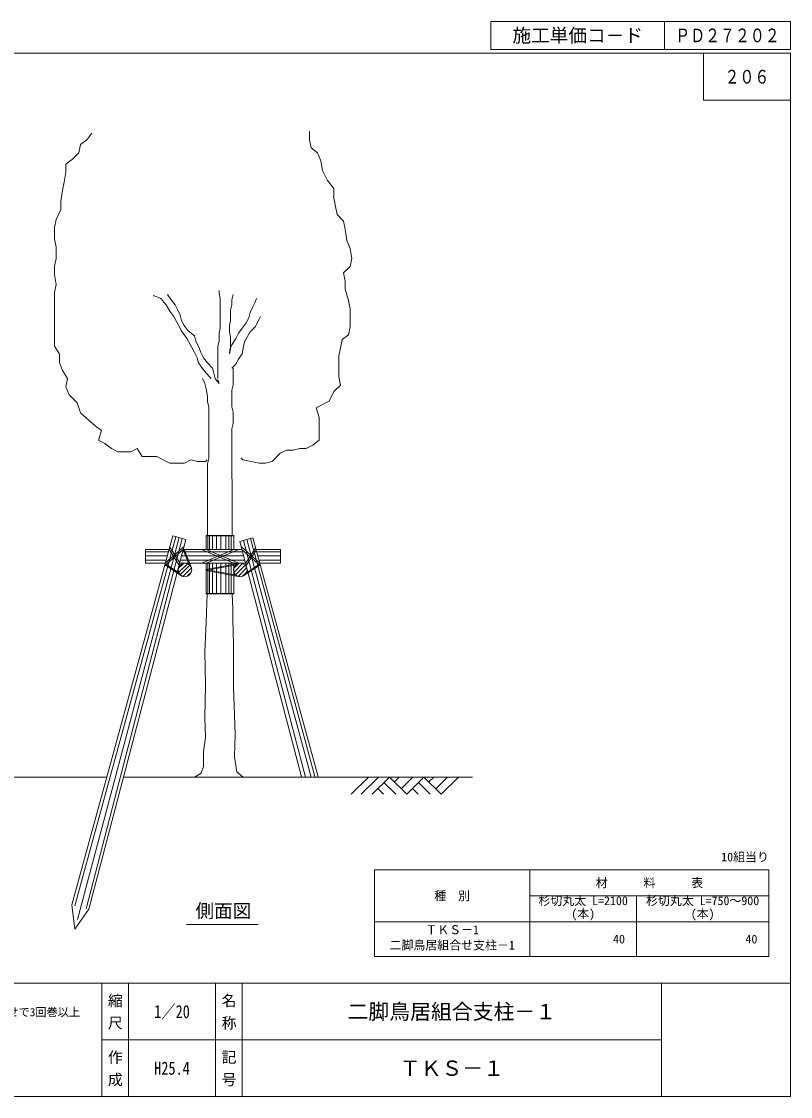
# Model space of a CAD drawing. Units: millimetres, scale not verified. Extents: x 3938 to 6677, y 5041 to 6908.
# Drawn here: x 5341 to 6677, y 5041 to 6908 of the extents above; entities that cross this region are included whole.
import ezdxf
from ezdxf.enums import TextEntityAlignment as Align

# ---------------------------------------------------------------- set-up
doc = ezdxf.new("R2010")
doc.units = ezdxf.units.MM
doc.header["$LTSCALE"] = 10
for name, color, linetype, lineweight in [('0_2', 7, 'Continuous', 13), ('_0-0_', 7, 'Continuous', 13), ('ハッチ', 4, 'Continuous', 13), ('寸法', 1, 'Continuous', 13), ('本体', 7, 'Continuous', 13)]:
    doc.layers.add(name, color=color, linetype=linetype, lineweight=lineweight)
doc.styles.add('@ＭＳ ゴシック', font='')
doc.styles.add('ＭＳ ゴシック', font='')
doc.styles.get('@ＭＳ ゴシック').set_extended_font_data('@MS Gothic')
doc.styles.get('ＭＳ ゴシック').set_extended_font_data('MS Gothic')

msp = doc.modelspace()

# ---------------------------------------------------------------- linework, layer by layer
at = {"layer": '0_2'}
for p, q in [((5954.12, 5434.42), (5954.12, 5284.42)), ((5954.12, 5434.42), (6639.12, 5434.42)), ((6224.12, 5434.42), (6224.12, 5284.42)), ((6639.12, 5434.42), (6639.12, 5284.42)), ((6224.12, 5389.42), (6639.12, 5389.42)), ((6409.12, 5389.42), (6409.12, 5284.42)), ((5954.12, 5344.42), (6639.12, 5344.42)), ((5954.12, 5284.42), (6639.12, 5284.42)), ((6452.78, 5139.35), (5480.83, 5139.35))]:
    msp.add_line(p, q, dxfattribs=at)
at = {"layer": '_0-0_'}
for p, q in [((6156.51, 6907.74), (6676.62, 6907.74)), ((6156.51, 6907.74), (6156.51, 6859.36)), ((6457.71, 6907.74), (6457.71, 6859.36)), ((6676.62, 6907.74), (6676.62, 6859.36)), ((6156.51, 6859.36), (6676.62, 6859.36)), ((6525.27, 6852.87), (6525.27, 6770.87)), ((6676.62, 6770.87), (6525.27, 6770.87)), ((5480.83, 5237.64), (5480.83, 5041.06)), ((5526.79, 5237.64), (5526.79, 5041.06)), ((5678.27, 5237.64), (5678.27, 5041.17)), ((5724.23, 5237.64), (5724.23, 5041.06)), ((6452.78, 5237.64), (6452.78, 5041.06))]:
    msp.add_line(p, q, dxfattribs=at)
at = {"layer": '_0-0_', "color": 6}
msp.add_line((3938.49, 5237.64), (6676.62, 5237.64), dxfattribs=at)
msp.add_lwpolyline([(6676.62, 6852.87), (3938.49, 6852.87), (3938.49, 5041.06), (6676.62, 5041.06)], close=True, dxfattribs=at)
at = {"layer": 'ハッチ'}
for p, q in [((5913.8, 5565.85), (5943.75, 5595.79)), ((5931.08, 5565.85), (5961.03, 5595.79)), ((5950.28, 5565.85), (5980.23, 5595.79)), ((5970.63, 5586.2), (5990.98, 5565.85)), ((5980.23, 5595.79), (6010.17, 5565.85)), ((5988.76, 5587.26), (5997.28, 5595.79)), ((6000.59, 5575.43), (6020.94, 5595.79)), ((6010.17, 5565.85), (6040.12, 5595.79)), ((6030.52, 5586.2), (6050.87, 5565.85)), ((6040.12, 5595.79), (6070.07, 5565.85)), ((6048.65, 5587.26), (6057.18, 5595.79)), ((6060.48, 5575.43), (6080.84, 5595.79)), ((6070.07, 5565.85), (6100.01, 5595.79)), ((5960.07, 5575.64), (5969.86, 5565.85)), ((6019.96, 5575.64), (6029.75, 5565.85))]:
    msp.add_line(p, q, dxfattribs=at)
at = {"layer": '寸法', "color": 3}
msp.add_line((5627.47, 5339.58), (5752.22, 5339.58), dxfattribs=at)
at = {"layer": '本体'}
for p, q in [((5454.89, 6702.35), (5443.61, 6693.89)), ((5463.35, 6713.63), (5454.89, 6702.35)), ((5841.35, 6716.46), (5841.35, 6702.35)), ((5841.35, 6702.35), (5844.17, 6688.25)), ((5443.61, 6693.89), (5440.79, 6679.78)), ((5844.17, 6688.25), (5855.46, 6679.78)), ((5429.5, 6668.5), (5418.22, 6660.04)), ((5440.79, 6679.78), (5429.5, 6668.5)), ((5855.46, 6679.78), (5861.1, 6665.68)), ((5861.1, 6665.68), (5863.92, 6648.75)), ((5418.22, 6645.93), (5415.4, 6629.01)), ((5418.22, 6660.04), (5418.22, 6645.93)), ((5863.92, 6648.75), (5872.38, 6631.83)), ((5415.4, 6629.01), (5412.58, 6614.9)), ((5872.38, 6631.83), (5883.67, 6617.72)), ((5412.58, 6614.9), (5409.76, 6595.16)), ((5883.67, 6617.72), (5883.67, 6600.8)), ((5409.76, 6595.16), (5409.76, 6581.05)), ((5883.67, 6600.8), (5886.49, 6586.7)), ((5409.76, 6581.05), (5401.29, 6564.13)), ((5886.49, 6586.7), (5889.31, 6572.59)), ((5889.31, 6572.59), (5900.59, 6561.31)), ((5401.29, 6564.13), (5398.47, 6550.02)), ((5900.59, 6561.31), (5903.41, 6547.2)), ((5398.47, 6550.02), (5398.47, 6530.28)), ((5903.41, 6547.2), (5906.23, 6527.46)), ((5398.47, 6530.28), (5401.29, 6516.17)), ((5401.29, 6516.17), (5401.29, 6496.43)), ((5906.23, 6527.46), (5911.87, 6513.35)), ((5401.29, 6496.43), (5398.47, 6482.32)), ((5911.87, 6513.35), (5914.7, 6496.43)), ((5914.7, 6496.43), (5911.87, 6482.32)), ((5398.47, 6482.32), (5398.47, 6468.22)), ((5911.87, 6482.32), (5900.59, 6471.04)), ((5398.47, 6468.22), (5401.29, 6451.29)), ((5900.59, 6471.04), (5903.41, 6456.93)), ((5401.29, 6451.29), (5398.47, 6437.19)), ((5684.23, 6435.91), (5684.23, 6440.39)), ((5903.41, 6456.93), (5903.41, 6442.83)), ((5903.41, 6442.83), (5909.05, 6423.08)), ((5398.47, 6437.19), (5398.47, 6420.26)), ((5572.09, 6431.42), (5569.85, 6431.42)), ((5583.31, 6426.94), (5572.09, 6431.42)), ((5592.28, 6415.73), (5583.31, 6426.94)), ((5594.52, 6433.67), (5601.25, 6424.7)), ((5601.25, 6424.7), (5607.98, 6415.73)), ((5686.47, 6426.94), (5684.23, 6435.91)), ((5686.47, 6417.97), (5686.47, 6426.94)), ((5708.9, 6433.67), (5706.65, 6424.7)), ((5706.65, 6424.7), (5706.65, 6415.73)), ((5747.02, 6420.21), (5749.27, 6426.94)), ((5909.05, 6423.08), (5911.87, 6408.98)), ((5398.47, 6420.26), (5398.47, 6406.16)), ((5398.47, 6406.16), (5398.47, 6392.05)), ((5599.01, 6404.51), (5592.28, 6415.73)), ((5605.73, 6395.54), (5599.01, 6404.51)), ((5607.98, 6415.73), (5612.46, 6406.75)), ((5612.46, 6406.75), (5616.95, 6397.78)), ((5686.47, 6409), (5686.47, 6417.97)), ((5686.47, 6400.03), (5686.47, 6409)), ((5706.65, 6415.73), (5704.41, 6406.75)), ((5704.41, 6406.75), (5704.41, 6397.78)), ((5738.05, 6402.27), (5742.54, 6411.24)), ((5742.54, 6411.24), (5747.02, 6420.21)), ((5911.87, 6408.98), (5911.87, 6392.05)), ((5398.47, 6392.05), (5398.47, 6377.95)), ((5610.22, 6386.57), (5605.73, 6395.54)), ((5619.19, 6370.87), (5610.22, 6386.57)), ((5616.95, 6397.78), (5619.19, 6388.81)), ((5619.19, 6388.81), (5623.67, 6379.84)), ((5686.47, 6391.06), (5686.47, 6400.03)), ((5686.47, 6375.36), (5686.47, 6391.06)), ((5704.41, 6388.81), (5702.17, 6379.84)), ((5704.41, 6397.78), (5704.41, 6388.81)), ((5724.6, 6375.36), (5731.32, 6384.33)), ((5731.32, 6384.33), (5735.81, 6393.3)), ((5735.81, 6393.3), (5738.05, 6402.27)), ((5747.02, 6377.6), (5753.75, 6391.06)), ((5753.75, 6391.06), (5755.99, 6395.54)), ((5911.87, 6392.05), (5911.87, 6377.95)), ((5398.47, 6377.95), (5398.47, 6363.84)), ((5628.16, 6357.41), (5619.19, 6370.87)), ((5623.67, 6379.84), (5630.4, 6370.87)), ((5630.4, 6370.87), (5641.62, 6361.9)), ((5684.23, 6366.39), (5686.47, 6375.36)), ((5684.23, 6352.93), (5684.23, 6366.39)), ((5702.17, 6379.84), (5702.17, 6368.63)), ((5702.17, 6368.63), (5704.41, 6359.66)), ((5713.38, 6357.41), (5717.87, 6366.39)), ((5717.87, 6366.39), (5724.6, 6375.36)), ((5729.08, 6352.93), (5738.05, 6368.63)), ((5738.05, 6368.63), (5747.02, 6377.6)), ((5911.87, 6377.95), (5909.05, 6363.84)), ((5398.47, 6363.84), (5398.47, 6344.1)), ((5637.13, 6341.72), (5628.16, 6357.41)), ((5641.62, 6361.9), (5643.86, 6352.93)), ((5643.86, 6352.93), (5648.34, 6343.96)), ((5681.99, 6343.96), (5684.23, 6352.93)), ((5704.41, 6359.66), (5704.41, 6348.44)), ((5704.41, 6348.44), (5704.41, 6339.47)), ((5706.65, 6346.2), (5713.38, 6357.41)), ((5726.84, 6343.96), (5729.08, 6352.93)), ((5897.77, 6355.38), (5894.95, 6341.28)), ((5909.05, 6363.84), (5897.77, 6355.38)), ((5398.47, 6344.1), (5406.94, 6329.99)), ((5406.94, 6329.99), (5406.94, 6315.89)), ((5641.62, 6332.75), (5637.13, 6341.72)), ((5646.1, 6323.77), (5641.62, 6332.75)), ((5648.34, 6343.96), (5652.83, 6332.75)), ((5652.83, 6332.75), (5657.32, 6323.77)), ((5681.99, 6330.5), (5681.99, 6343.96)), ((5681.99, 6321.53), (5681.99, 6330.5)), ((5702.17, 6337.23), (5706.65, 6346.2)), ((5704.41, 6339.47), (5702.17, 6330.5)), ((5702.17, 6330.5), (5702.17, 6334.99)), ((5717.87, 6321.53), (5724.6, 6330.5)), ((5724.6, 6330.5), (5726.84, 6343.96)), ((5894.95, 6341.28), (5892.13, 6327.17)), ((5406.94, 6315.89), (5412.58, 6301.79)), ((5648.34, 6314.8), (5646.1, 6323.77)), ((5655.07, 6305.83), (5648.34, 6314.8)), ((5657.32, 6323.77), (5664.04, 6314.8)), ((5664.04, 6314.8), (5673.01, 6305.83)), ((5681.99, 6312.56), (5681.99, 6321.53)), ((5681.99, 6303.59), (5681.99, 6312.56)), ((5706.65, 6305.83), (5713.38, 6312.56)), ((5713.38, 6312.56), (5717.87, 6321.53)), ((5892.13, 6327.17), (5892.13, 6310.25)), ((5892.13, 6310.25), (5892.13, 6290.5)), ((5412.58, 6301.79), (5421.04, 6287.68)), ((5661.8, 6296.86), (5655.07, 6305.83)), ((5670.77, 6287.89), (5661.8, 6296.86)), ((5673.01, 6305.83), (5675.26, 6296.86)), ((5675.26, 6296.86), (5677.5, 6287.89)), ((5681.99, 6287.89), (5681.99, 6303.59)), ((5708.9, 6305.83), (5708.9, 6294.62)), ((5708.9, 6294.62), (5708.9, 6285.65)), ((5421.04, 6287.68), (5418.22, 6273.58)), ((5418.22, 6273.58), (5423.86, 6259.47)), ((5659.82, 6278.92), (5655.33, 6287.89)), ((5662.06, 6269.95), (5659.82, 6278.92)), ((5677.5, 6287.89), (5684.23, 6278.92)), ((5684.23, 6278.92), (5681.99, 6285.65)), ((5708.9, 6276.68), (5706.65, 6267.71)), ((5708.9, 6285.65), (5708.9, 6276.68)), ((5894.95, 6276.4), (5883.67, 6265.11)), ((5892.13, 6290.5), (5894.95, 6276.4)), ((5423.86, 6259.47), (5437.97, 6245.37)), ((5664.3, 6256.49), (5662.06, 6269.95)), ((5664.3, 6247.52), (5664.3, 6256.49)), ((5706.65, 6267.71), (5706.65, 6258.74)), ((5706.65, 6258.74), (5706.65, 6247.52)), ((5883.67, 6265.11), (5875.2, 6248.19)), ((5437.97, 6245.37), (5443.61, 6228.44)), ((5666.55, 6238.55), (5664.3, 6247.52)), ((5666.55, 6229.58), (5666.55, 6238.55)), ((5706.65, 6247.52), (5706.65, 6238.55)), ((5706.65, 6238.55), (5708.9, 6229.58)), ((5863.92, 6242.55), (5852.64, 6236.9)), ((5852.64, 6236.9), (5858.28, 6219.98)), ((5875.2, 6248.19), (5863.92, 6242.55)), ((5443.61, 6228.44), (5469, 6205.88)), ((5666.55, 6220.61), (5666.55, 6229.58)), ((5666.55, 6211.64), (5666.55, 6220.61)), ((5708.9, 6229.58), (5708.9, 6220.61)), ((5708.9, 6220.61), (5708.9, 6209.4)), ((5858.28, 6219.98), (5858.28, 6203.05)), ((5469, 6205.88), (5480.28, 6197.41)), ((5480.28, 6197.41), (5474.64, 6180.49)), ((5666.55, 6195.94), (5666.55, 6211.64)), ((5708.9, 6209.4), (5706.65, 6200.43)), ((5706.65, 6200.43), (5706.65, 6186.97)), ((5858.28, 6203.05), (5858.28, 6180.49)), ((5474.64, 6180.49), (5485.92, 6174.85)), ((5666.55, 6186.97), (5666.55, 6195.94)), ((5666.55, 6166.78), (5666.55, 6186.97)), ((5706.65, 6186.97), (5706.65, 6178)), ((5858.28, 6180.49), (5846.99, 6172.02)), ((5485.92, 6174.85), (5497.2, 6166.38)), ((5497.2, 6166.38), (5508.49, 6160.74)), ((5508.49, 6160.74), (5519.77, 6160.74)), ((5519.77, 6160.74), (5531.06, 6160.74)), ((5531.06, 6160.74), (5542.34, 6166.38)), ((5542.34, 6166.38), (5550.8, 6152.28)), ((5666.55, 6157.81), (5666.55, 6166.78)), ((5706.65, 6178), (5706.65, 6166.78)), ((5706.65, 6166.78), (5706.65, 6157.81)), ((5801.86, 6163.56), (5790.58, 6157.92)), ((5813.14, 6163.56), (5801.86, 6163.56)), ((5824.43, 6166.38), (5813.14, 6163.56)), ((5835.71, 6166.38), (5824.43, 6166.38)), ((5846.99, 6172.02), (5835.71, 6166.38)), ((5550.8, 6152.28), (5564.91, 6152.28)), ((5564.91, 6152.28), (5576.19, 6152.28)), ((5576.19, 6152.28), (5587.47, 6146.64)), ((5587.47, 6146.64), (5598.76, 6140.99)), ((5624.14, 6140.99), (5635.43, 6146.64)), ((5635.43, 6146.64), (5646.71, 6143.82)), ((5646.71, 6143.82), (5660.82, 6143.82)), ((5660.82, 6143.82), (5663.64, 6146.64)), ((5664.3, 6139.87), (5666.55, 6148.84)), ((5666.55, 6148.84), (5666.55, 6157.81)), ((5706.65, 6157.81), (5706.65, 6148.84)), ((5706.65, 6148.84), (5706.65, 6135.39)), ((5725.7, 6146.64), (5722.88, 6149.46)), ((5739.8, 6143.82), (5725.7, 6146.64)), ((5753.91, 6140.99), (5739.8, 6143.82)), ((5776.47, 6143.82), (5765.19, 6140.99)), ((5790.58, 6157.92), (5776.47, 6143.82)), ((5598.76, 6140.99), (5612.86, 6140.99)), ((5612.86, 6140.99), (5624.14, 6140.99)), ((5664.3, 6130.9), (5664.3, 6139.87)), ((5664.3, 6119.69), (5664.3, 6130.9)), ((5706.65, 6135.39), (5706.65, 6126.42)), ((5706.65, 6126.42), (5706.89, 6099.64)), ((5765.19, 6140.99), (5753.91, 6140.99)), ((5664.3, 6110.72), (5664.3, 6119.69)), ((5664.3, 6101.75), (5664.3, 6110.72)), ((5664.08, 6015.08), (5664.08, 6099.74)), ((5664.3, 6092.78), (5664.3, 6101.75)), ((5706.89, 6015.08), (5706.89, 6099.64)), ((5604.06, 6014.56), (5428.8, 5373.75)), ((5604.06, 6014.56), (5626.41, 6008.45)), ((5661.74, 6015.08), (5661.74, 5990.66)), ((5661.74, 6015.08), (5709.65, 6015.08)), ((5661.74, 6014.43), (5709.65, 6014.43)), ((5709.65, 6015.08), (5709.65, 5990.66)), ((5742.76, 6011.05), (5720.41, 6004.94)), ((5742.76, 6011.05), (5856.24, 5596.12)), ((5458.13, 5366.15), (5626.41, 6008.45)), ((5591.15, 5967.72), (5623.41, 5996.32)), ((5598.53, 5994.71), (5615.91, 5967.72)), ((5827.58, 5595.87), (5720.41, 6004.94)), ((5723.02, 5995.59), (5754.61, 5967.7)), ((5730.47, 5966.54), (5747.56, 5993.49)), ((5556.8, 5990.66), (5556.8, 5967.26)), ((5556.8, 5990.66), (5597.52, 5990.66)), ((5589.75, 5962.61), (5622.04, 5991.12)), ((5597.55, 5991.12), (5614.88, 5963.78)), ((5621.75, 5990.66), (5724.15, 5990.66)), ((5632.5, 5964.34), (5622.09, 5990.66)), ((5636.19, 5959.09), (5623.71, 5990.66)), ((5653.76, 5967.26), (5709.65, 5990.66)), ((5653.76, 5990.66), (5709.65, 5967.26)), ((5661.74, 5967.26), (5718.71, 5990.66)), ((5661.74, 5990.66), (5718.71, 5967.26)), ((5724.41, 5990.48), (5756.06, 5962.42)), ((5731.42, 5962.91), (5748.62, 5989.61)), ((5748.33, 5990.66), (5790.8, 5990.66)), ((5790.8, 5990.66), (5790.8, 5967.26)), ((5556.8, 5967.26), (5591.12, 5967.26)), ((5590.91, 5964.47), (5619.67, 5944.85)), ((5592.96, 5964.89), (5614.46, 5950.22)), ((5615.62, 5967.26), (5730.28, 5967.26)), ((5717.72, 5966.62), (5661.13, 5956.17)), ((5713.67, 5964.34), (5661.13, 5954.64)), ((5713.83, 5946.39), (5661.13, 5955.93)), ((5661.74, 5967.26), (5661.74, 5913.87)), ((5709.65, 5967.26), (5709.65, 5913.87)), ((5727.55, 5945.55), (5755.37, 5964.37)), ((5731.55, 5950.07), (5755.08, 5965.98)), ((5754.73, 5967.26), (5790.8, 5967.26)), ((5717.38, 5944.23), (5661.13, 5954.41)), ((5661.74, 5914.69), (5709.65, 5914.69)), ((5661.74, 5913.87), (5709.65, 5913.87)), ((5280.11, 5595.79), (5489.53, 5595.79)), ((5518.3, 5595.79), (5619.97, 5595.79)), ((6124.37, 5595.79), (5572.72, 5595.79)), ((5428.8, 5373.75), (5433.63, 5331.47)), ((5458.13, 5366.15), (5433.63, 5331.47))]:
    msp.add_line(p, q, dxfattribs=at)
at = {"layer": '本体', "color": 4}
for p, q in [((5608.96, 6012.85), (5433.7, 5372.04)), ((5438.23, 5348.61), (5615.05, 6011.55)), ((5664.74, 6015.08), (5664.74, 5990.66)), ((5667.74, 6014.43), (5667.74, 5990.66)), ((5672.76, 6014.43), (5672.76, 5990.66)), ((5679.74, 6014.43), (5679.74, 5990.66)), ((5687.59, 6014.43), (5687.59, 5990.66)), ((5695.95, 6014.43), (5695.95, 5990.66)), ((5701.2, 6014.43), (5701.2, 5990.66)), ((5705.53, 6014.4), (5705.53, 5990.66)), ((5453.59, 5367.03), (5620.08, 6010.18)), ((5731.92, 5986.67), (5726.68, 6006.66)), ((5732.69, 6008.3), (5844.05, 5595.51)), ((5739.08, 6010.05), (5850.54, 5596.74)), ((5556.8, 5986.88), (5596.49, 5986.88)), ((5556.8, 5980.08), (5594.63, 5980.08)), ((5618.98, 5980.08), (5726.92, 5980.08)), ((5620.76, 5986.88), (5725.14, 5986.88)), ((5834.35, 5595.67), (5730.79, 5990.96)), ((5749.37, 5986.88), (5790.8, 5986.88)), ((5751.23, 5980.08), (5790.8, 5980.08)), ((5556.8, 5972.52), (5592.56, 5972.52)), ((5613.54, 5957.65), (5622.68, 5966.79)), ((5614.07, 5951.11), (5629.22, 5966.25)), ((5616.89, 5946.85), (5633.47, 5963.44)), ((5617, 5972.52), (5728.9, 5972.52)), ((5621.28, 5944.18), (5636.15, 5959.04)), ((5664.74, 5967.26), (5664.74, 5914.69)), ((5667.74, 5967.26), (5667.74, 5914.69)), ((5672.76, 5967.26), (5672.76, 5914.69)), ((5679.74, 5967.26), (5679.74, 5914.69)), ((5687.59, 5967.26), (5687.59, 5914.69)), ((5695.95, 5967.26), (5695.95, 5914.69)), ((5701.2, 5967.26), (5701.2, 5914.69)), ((5705.53, 5967.26), (5705.53, 5914.69)), ((5709.59, 5957.7), (5718.72, 5966.83)), ((5710.12, 5951.16), (5725.26, 5966.3)), ((5712.93, 5946.9), (5729.52, 5963.49)), ((5717.33, 5944.23), (5732.19, 5959.09)), ((5753.29, 5972.52), (5790.8, 5972.52)), ((5628.17, 5943.99), (5636.33, 5952.16)), ((5724.21, 5944.04), (5732.38, 5952.21))]:
    msp.add_line(p, q, dxfattribs=at)
at = {"layer": '本体'}
for points in [[(5663.87, 5913.99), (5662.11, 5865.35), (5659.44, 5813.32), (5660.77, 5755.28), (5659.44, 5699.25), (5660.77, 5664.56), (5657.44, 5639.88), (5657.44, 5613.86), (5653.43, 5602.52), (5641.75, 5595.51)], [(5707.05, 5914.06), (5708.42, 5887.72), (5707.97, 5869.39), (5709.11, 5826.31), (5709.58, 5785.24), (5709.35, 5752.71), (5712.01, 5669.99), (5710.84, 5630.7), (5714.94, 5604.9), (5726.09, 5595.52), (5726.09, 5595.51)]]:
    msp.add_lwpolyline(points, dxfattribs=at)
for centre in [(5625.03, 5955.3), (5721.08, 5955.36)]:
    msp.add_circle(centre, 11.73, dxfattribs=at)

# ---------------------------------------------------------------- texts
at = {"layer": '_0-0_', "style": 'ＭＳ ゴシック'}
for s, height, p in [('施工単価コ－ド', 23.74, (6307.11, 6883.55)), ('材\u3000\u3000\u3000料\u3000\u3000\u3000表', 15.19, (6431.62, 5411.92)), ('種\u3000別', 15.19, (6089.12, 5389.42)), ('二脚鳥居組合支柱－１', 26.58, (6088.51, 5188.49)), ('ＴＫＳ－１', 26.58, (6088.51, 5090.2))]:
    msp.add_text(s, height=height, dxfattribs=at).set_placement(p, align=Align.MIDDLE_CENTER)
at = {"layer": '_0-0_', "style": 'ＭＳ ゴシック', "width": 0.8}
for s, height, p in [('ＰＤ２７２０２', 23.74, (6567.16, 6883.55)), ('２０６', 23.74, (6600.95, 6811.87)), ('1／20', 22.79, (5602.53, 5188.49)), ('H25.4', 22.79, (5602.53, 5090.2))]:
    msp.add_text(s, height=height, dxfattribs=at).set_placement(p, align=Align.MIDDLE_CENTER)
at = {"layer": '_0-0_', "style": 'ＭＳ ゴシック'}
for s, p in [('10組当り', (6639.12, 5456.92)), ('40', (6389.12, 5314.42)), ('40', (6619.12, 5314.42))]:
    msp.add_text(s, height=15.19, dxfattribs=at).set_placement(p, align=Align.MIDDLE_RIGHT)
for s, height, p in [('杉切丸太 L=2100', 15.19, (6238.92, 5388.58)), ('杉切丸太 L=750～900', 15.19, (6425.7, 5388.58)), ('(本)', 15.19, (6295.9, 5365.97)), ('(本)', 15.19, (6503.4, 5365.97)), ('ＴＫＳ－1', 15.19, (6042.5, 5338.11)), ('二脚鳥居組合せ支柱－1', 15.19, (5980.34, 5311.44)), ('○釘打ちは一ヶ所2本、鉄線（亜鉛メッキ鉄線#18）は、2本合わせで3回巻以上', 14.24, (4763.26, 5194.63))]:
    msp.add_text(s, height=height, dxfattribs=at).set_placement(p, align=Align.TOP_LEFT)
at = {"layer": '_0-0_', "style": '@ＭＳ ゴシック'}
for s, p in [(' 縮 尺 ', (5503.81, 5188.49)), ('名 称', (5701.25, 5188.49)), ('作 成', (5503.81, 5090.2)), ('記 号', (5701.25, 5090.2))]:
    msp.add_text(s, height=18.99, rotation=270, dxfattribs=at).set_placement(p, align=Align.MIDDLE_CENTER)
at = {"layer": '寸法', "color": 3, "style": 'ＭＳ ゴシック'}
msp.add_text('側面図', height=23.74, dxfattribs=at).set_placement((5643.2, 5344.47), align=Align.BOTTOM_LEFT)

doc.saveas('drawing.dxf')
